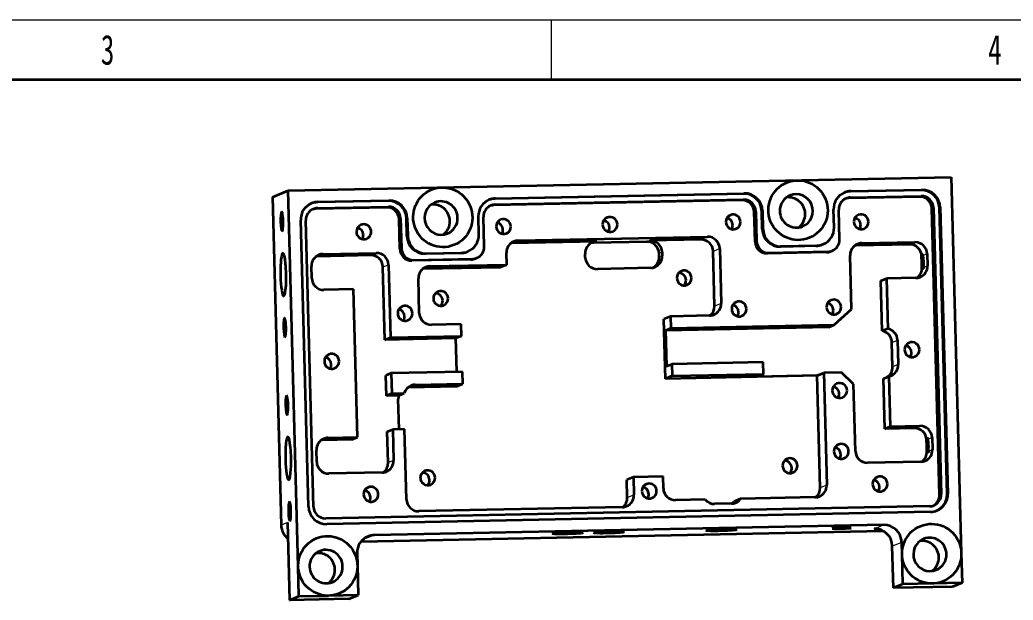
# Model space of a CAD drawing. Header units: millimetres. Extents: x -149 to 251, y -105 to 142.
# Drawn here: x 29.8 to 112.9, y 56.4 to 105 of the extents above; entities that cross this region are included whole.
import ezdxf
from ezdxf.enums import TextEntityAlignment as Align

# ---------------------------------------------------------------- set-up
doc = ezdxf.new("R2010")
doc.units = ezdxf.units.MM
doc.layers.get('0').update_dxf_attribs({"color": 255, "lineweight": 35})
for name, color, linetype, lineweight in [('尺寸线层', 3, 'Continuous', 18), ('粗实线层', 255, 'Continuous', 35), ('细实线层', 3, 'Continuous', 18)]:
    doc.layers.add(name, color=color, linetype=linetype, lineweight=lineweight)
doc.styles.add('标准', font='', dxfattribs={"width": 0.667})
doc.styles.get('标准').set_extended_font_data('宋体')

# ---------------------------------------------------------------- blocks, each defined once
blk = doc.blocks.new('*X3')
at = {"layer": '粗实线层'}
blk.add_line((-123.5, 100), (143.5, 100), dxfattribs=at)
at = {"layer": '细实线层'}
for p, q in [((-148.5, 105), (148.5, 105)), ((74.25, 105), (74.25, 100))]:
    blk.add_line(p, q, dxfattribs=at)
at = {"layer": '尺寸线层', "style": '标准'}
for tag, height, width, p in [('T1', 2.5, 0.667, (-111.375, 102.5)), ('T2', 2.5, 0.667, (-37.125, 102.5)), ('T3', 2.5, 0.667, (37.125, 102.5)), ('T4', 2.5, 0.667, (111.375, 102.5)), ('SQE', 3.5, 0.667, (-126.684, 87.714)), ('试制车间', 3.5, 0.28375, (-126.684, 82.308)), ('R1', 2.5, 0.667, (146, 78.75)), ('涂装车间（装配）', 3.5, 0.147264, (-126.684, 76.796)), ('涂装车间（涂装）', 3.5, 0.147264, (-126.684, 71.39)), ('国际内装车间', 3.5, 0.189302, (-126.684, 65.985)), ('地铁复合车间', 3.5, 0.186278, (-126.684, 60.43)), ('屏蔽门车间', 3.5, 0.225254, (-126.684, 55.146)), ('电器车间', 3.5, 0.292284, (-126.684, 49.568)), ('玻璃钢车间', 3.5, 0.225603, (-126.684, 44.06)), ('城轨内装车间', 3.5, 0.186278, (-126.684, 38.619)), ('不锈钢箱体车间', 3.5, 0.15932, (-126.684, 33.178)), ('门系统总装车间', 3.5, 0.161527, (-126.684, 27.595)), ('R2', 2.5, 0.667, (146, 26.25)), ('座椅厨房车间', 3.5, 0.186516, (-126.684, 22.224)), ('碳钢车间', 3.5, 0.28375, (-126.684, 16.712)), ('铝不锈钢车间', 3.5, 0.186397, (-126.684, 10.775)), ('风挡车间', 3.5, 0.284026, (-126.684, 5.334)), ('风道车间', 3.5, 0.284026, (-126.684, 0.105)), ('动车内装车间', 3.5, 0.186397, (-126.684, -5.407)), ('采购部', 3.5, 0.378308, (-126.684, -10.848)), ('检修服务部', 3.5, 0.223014, (-126.684, -16.006)), ('品管部', 3.5, 0.389426, (-126.684, -21.872)), ('生产保障部', 3.5, 0.223356, (-126.684, -27.455)), ('R3', 2.5, 0.667, (146, -26.25)), ('工业化部', 3.5, 0.281557, (-126.684, -32.896)), ('研发部', 3.5, 0.3788, (-126.684, -38.206)), ('旧底图总号', 3, 0.667, (-136, -57)), ('底图总号', 3, 0.667, (-136, -70)), ('R4', 2.5, 0.667, (146, -78.75)), ('签字', 3, 0.667, (-136, -83)), ('日期', 3, 0.667, (-136, -96)), ('B1', 2.5, 0.667, (-111.375, -102.5)), ('B2', 2.5, 0.667, (-37.125, -102.5)), ('B3', 2.5, 0.667, (37.125, -102.5)), ('B4', 2.5, 0.667, (111.375, -102.5))]:
    blk.add_attdef(tag, text='', height=height, dxfattribs=dict(at, width=width)).set_placement(p, align=Align.MIDDLE_CENTER)
at = {"layer": '尺寸线层', "style": '标准', "width": 0.667}
blk.add_attdef('图号', text='', height=5.046, rotation=180, dxfattribs=at).set_placement((-98.5, 95), align=Align.MIDDLE_CENTER)

msp = doc.modelspace()

# ---------------------------------------------------------------- linework, layer by layer
at = {"color": 7, "lineweight": 35}
for p, q in [((52.227, 90.714), (107.719, 91.831)), ((107.719, 91.831), (108.565, 60.383)), ((53.073, 59.266), (52.227, 90.714)), ((50.91, 90.177), (51.649, 62.723)), ((90.22, 89.904), (69.411, 89.485)), ((90.339, 90.457), (69.529, 90.038)), ((69.543, 89.539), (90.352, 89.958)), ((69.595, 90.065), (90.404, 90.484)), ((106.747, 65.264), (106.102, 89.225)), ((106.234, 89.278), (106.879, 65.318)), ((107.374, 65.328), (106.729, 89.288)), ((106.795, 89.315), (107.44, 65.355)), ((53.93, 64.278), (53.285, 88.238)), ((54.36, 64.261), (53.715, 88.222)), ((105.915, 64.299), (55.377, 63.283)), ((105.994, 63.827), (55.457, 62.81)), ((102.057, 62.749), (59.447, 61.892)), ((58.343, 61.359), (102.021, 62.238))]:
    msp.add_line(p, q, dxfattribs=at)
at = {"color": 7, "lineweight": 35, "ltscale": 0.035554}
msp.add_line((50.91, 90.177), (52.227, 90.714), dxfattribs=at)
at = {"color": 7, "lineweight": 35, "ltscale": 0.148669}
for p, q in [((105.202, 90.756), (99.257, 90.636)), ((99.323, 90.663), (105.268, 90.783)), ((60.611, 89.859), (54.665, 89.739)), ((54.731, 89.766), (60.677, 89.885)), ((105.084, 90.203), (99.139, 90.083)), ((99.27, 90.137), (105.216, 90.257)), ((60.492, 89.306), (54.547, 89.186)), ((54.679, 89.24), (60.624, 89.359)), ((66.27, 78.355), (60.324, 78.236)), ((60.785, 78.424), (66.731, 78.543)), ((66.812, 75.548), (60.866, 75.429))]:
    msp.add_line(p, q, dxfattribs=at)
at = {"color": 7, "lineweight": 13, "ltscale": 0.001777}
for p, q in [((99.257, 90.636), (99.323, 90.663)), ((105.202, 90.756), (105.268, 90.783)), ((69.529, 90.038), (69.595, 90.065)), ((54.665, 89.739), (54.731, 89.766)), ((91.865, 88.989), (91.931, 89.016)), ((106.729, 89.288), (106.795, 89.315)), ((91.971, 87.519), (91.906, 87.492)), ((62.244, 86.92), (62.178, 86.893)), ((96.471, 86.111), (96.405, 86.084)), ((107.374, 65.328), (107.44, 65.355))]:
    msp.add_line(p, q, dxfattribs=at)
at = {"color": 7, "lineweight": 13, "ltscale": 0.001776}
for p, q in [((60.611, 89.859), (60.677, 89.885)), ((90.339, 90.457), (90.404, 90.484)), ((93.432, 86.024), (93.498, 86.051))]:
    msp.add_line(p, q, dxfattribs=at)
at = {"color": 7, "lineweight": 13, "ltscale": 0.003556}
for p, q in [((90.22, 89.904), (90.352, 89.958)), ((99.139, 90.083), (99.27, 90.137)), ((105.084, 90.203), (105.216, 90.257)), ((54.547, 89.186), (54.679, 89.24)), ((60.492, 89.306), (60.624, 89.359)), ((69.411, 89.485), (69.543, 89.539)), ((91.238, 88.926), (91.37, 88.979)), ((106.102, 89.225), (106.234, 89.278)), ((91.437, 86.483), (91.305, 86.43)), ((61.709, 85.885), (61.577, 85.831)), ((62.595, 84.853), (62.727, 84.907)), ((67.682, 85.006), (67.55, 84.953)), ((92.323, 85.451), (92.455, 85.505))]:
    msp.add_line(p, q, dxfattribs=at)
at = {"color": 7, "lineweight": 35, "ltscale": 0.06242}
for p, q in [((91.37, 88.979), (91.437, 86.483)), ((98.373, 86.623), (98.306, 89.119)), ((61.577, 85.831), (61.51, 88.327)), ((61.642, 88.381), (61.709, 85.885)), ((68.646, 86.025), (68.578, 88.521)), ((91.305, 86.43), (91.238, 88.926)), ((103.678, 57.787), (103.611, 60.283)), ((108.565, 60.383), (108.632, 57.887)), ((53.14, 56.77), (53.073, 59.266)), ((58.028, 59.366), (58.095, 56.87))]:
    msp.add_line(p, q, dxfattribs=at)
at = {"color": 7, "lineweight": 35, "ltscale": 0.037452}
for p, q in [((91.906, 87.492), (91.865, 88.989)), ((91.931, 89.016), (91.971, 87.519)), ((97.917, 87.638), (97.877, 89.136)), ((62.178, 86.893), (62.137, 88.391)), ((62.203, 88.418), (62.244, 86.92)), ((68.189, 87.04), (68.149, 88.537)), ((80.615, 65.023), (80.574, 66.521)), ((81.127, 66.746), (81.168, 65.249))]:
    msp.add_line(p, q, dxfattribs=at)
at = {"color": 7, "lineweight": 13, "ltscale": 0.003553}
for p, q in [((61.51, 88.327), (61.642, 88.381)), ((97.409, 85.605), (97.278, 85.551)), ((106.747, 65.264), (106.879, 65.318))]:
    msp.add_line(p, q, dxfattribs=at)
at = {"color": 7, "lineweight": 13, "ltscale": 0.001779}
for p, q in [((62.137, 88.391), (62.203, 88.418)), ((63.704, 85.426), (63.77, 85.453)), ((66.743, 85.513), (66.677, 85.486))]:
    msp.add_line(p, q, dxfattribs=at)
at = {"color": 7, "lineweight": 13, "ltscale": 0.014933}
for p, q in [((70.92, 86.305), (71.473, 86.53)), ((87.328, 86.849), (86.775, 86.624)), ((87.793, 85.645), (88.346, 85.871)), ((88.47, 81.278), (87.916, 81.053)), ((62.322, 74.245), (62.875, 74.47)), ((97.306, 66.073), (96.753, 65.847))]:
    msp.add_line(p, q, dxfattribs=at)
at = {"color": 7, "lineweight": 35, "ltscale": 0.178402}
msp.add_line((78.055, 86.448), (70.92, 86.305), dxfattribs=at)
at = {"color": 7, "lineweight": 35, "ltscale": 0.396452}
msp.add_line((71.473, 86.53), (87.328, 86.849), dxfattribs=at)
at = {"color": 7, "lineweight": 13, "ltscale": 0.007109}
msp.add_line((77.792, 86.341), (78.055, 86.448), dxfattribs=at)
at = {"color": 7, "lineweight": 13, "ltscale": 0.007112}
for p, q in [((82.514, 86.538), (82.251, 86.43)), ((83.532, 85.559), (83.268, 85.452)), ((83.54, 85.26), (83.277, 85.153))]:
    msp.add_line(p, q, dxfattribs=at)
at = {"color": 7, "lineweight": 35, "ltscale": 0.106546}
msp.add_line((86.775, 86.624), (82.514, 86.538), dxfattribs=at)
at = {"color": 7, "lineweight": 35, "ltscale": 0.001779}
msp.add_line((67.203, 85.594), (67.269, 85.621), dxfattribs=at)
at = {"color": 7, "lineweight": 35, "ltscale": 0.1115}
for p, q in [((82.251, 86.43), (77.792, 86.341)), ((104.23, 86.211), (99.771, 86.122)), ((59.143, 85.304), (54.684, 85.214)), ((82.576, 84.242), (78.117, 84.152)), ((60.098, 67.122), (55.639, 67.033))]:
    msp.add_line(p, q, dxfattribs=at)
at = {"color": 7, "lineweight": 35, "ltscale": 0.114852}
msp.add_line((87.916, 81.053), (87.793, 85.645), dxfattribs=at)
at = {"color": 7, "lineweight": 35, "ltscale": 0.114853}
msp.add_line((88.346, 85.871), (88.47, 81.278), dxfattribs=at)
at = {"color": 7, "lineweight": 35, "ltscale": 0.074335}
for p, q in [((96.405, 86.084), (93.432, 86.024)), ((93.498, 86.051), (96.471, 86.111)), ((66.677, 85.486), (63.704, 85.426)), ((63.77, 85.453), (66.743, 85.513))]:
    msp.add_line(p, q, dxfattribs=at)
at = {"color": 7, "lineweight": 35, "ltscale": 0.001777}
msp.add_line((96.931, 86.192), (96.997, 86.219), dxfattribs=at)
at = {"color": 7, "lineweight": 35, "ltscale": 0.003556}
for p, q in [((97.628, 85.623), (97.76, 85.677)), ((67.901, 85.025), (68.032, 85.079))]:
    msp.add_line(p, q, dxfattribs=at)
at = {"color": 7, "lineweight": 13, "ltscale": 0.012442}
for p, q in [((99.771, 86.122), (100.232, 86.31)), ((54.684, 85.214), (55.144, 85.402)), ((105.105, 71.025), (104.644, 70.837)), ((55.097, 69.84), (55.558, 70.028))]:
    msp.add_line(p, q, dxfattribs=at)
at = {"color": 7, "lineweight": 35, "ltscale": 0.111503}
for p, q in [((100.232, 86.31), (104.691, 86.399)), ((55.144, 85.402), (59.604, 85.492)), ((105.185, 68.03), (100.726, 67.94))]:
    msp.add_line(p, q, dxfattribs=at)
at = {"color": 7, "lineweight": 13, "ltscale": 0.012444}
for p, q in [((104.691, 86.399), (104.23, 86.211)), ((59.604, 85.492), (59.143, 85.304)), ((60.161, 84.326), (60.621, 84.514)), ((102.765, 78.011), (103.226, 78.199)), ((103.281, 76.162), (102.82, 75.974)), ((61.062, 68.141), (60.601, 67.953))]:
    msp.add_line(p, q, dxfattribs=at)
at = {"color": 7, "lineweight": 35, "ltscale": 0.12389}
for p, q in [((67.55, 84.953), (62.595, 84.853)), ((62.727, 84.907), (67.682, 85.006)), ((92.455, 85.505), (97.409, 85.605)), ((57.305, 56.548), (52.35, 56.448))]:
    msp.add_line(p, q, dxfattribs=at)
at = {"color": 7, "lineweight": 35, "ltscale": 0.024968}
for p, q in [((70.536, 84.513), (70.509, 85.512)), ((105.709, 85.421), (105.736, 84.423)), ((54.207, 83.386), (54.18, 84.384)), ((84.235, 80.194), (84.262, 79.196)), ((66.731, 78.543), (66.704, 79.542)), ((106.122, 70.046), (106.149, 69.048)), ((103.611, 60.283), (103.584, 61.281)), ((58.001, 60.364), (58.028, 59.366))]:
    msp.add_line(p, q, dxfattribs=at)
at = {"color": 7, "lineweight": 35, "ltscale": 0.00749}
for p, q in [((77.099, 85.13), (77.091, 85.43)), ((83.277, 85.153), (83.268, 85.452)), ((83.532, 85.559), (83.54, 85.26))]:
    msp.add_line(p, q, dxfattribs=at)
at = {"color": 7, "lineweight": 35, "ltscale": 0.123893}
for p, q in [((97.278, 85.551), (92.323, 85.451)), ((107.842, 57.565), (102.888, 57.465))]:
    msp.add_line(p, q, dxfattribs=at)
at = {"color": 7, "lineweight": 35, "ltscale": 0.112356}
msp.add_line((99.389, 80.799), (99.268, 85.291), dxfattribs=at)
at = {"color": 7, "lineweight": 13, "ltscale": 0.000955468}
for p, q in [((105.248, 85.233), (105.283, 85.247)), ((105.275, 84.235), (105.31, 84.249)), ((105.662, 69.858), (105.697, 69.873))]:
    msp.add_line(p, q, dxfattribs=at)
at = {"color": 7, "lineweight": 35, "ltscale": 0.012485}
for p, q in [((105.261, 84.734), (105.248, 85.233)), ((105.675, 69.359), (105.662, 69.858))]:
    msp.add_line(p, q, dxfattribs=at)
at = {"color": 7, "lineweight": 13, "ltscale": 0.009132}
for p, q in [((105.709, 85.421), (105.37, 85.283)), ((105.397, 84.285), (105.736, 84.423)), ((106.122, 70.046), (105.784, 69.908))]:
    msp.add_line(p, q, dxfattribs=at)
at = {"color": 7, "lineweight": 35, "ltscale": 0.152304}
for p, q in [((60.324, 78.236), (60.161, 84.326)), ((60.621, 84.514), (60.785, 78.424))]:
    msp.add_line(p, q, dxfattribs=at)
at = {"color": 7, "lineweight": 13, "ltscale": 0.01493}
for p, q in [((63.542, 84.158), (64.095, 84.384)), ((80.615, 65.023), (81.168, 65.249))]:
    msp.add_line(p, q, dxfattribs=at)
at = {"color": 7, "lineweight": 35, "ltscale": 0.161059}
for p, q in [((69.983, 84.288), (63.542, 84.158)), ((64.095, 84.384), (70.536, 84.513))]:
    msp.add_line(p, q, dxfattribs=at)
at = {"color": 7, "lineweight": 35, "ltscale": 0.01493}
msp.add_line((70.536, 84.513), (69.983, 84.288), dxfattribs=at)
at = {"color": 7, "lineweight": 35, "ltscale": 0.012484}
for p, q in [((105.275, 84.235), (105.261, 84.734)), ((105.689, 68.86), (105.675, 69.359))]:
    msp.add_line(p, q, dxfattribs=at)
at = {"color": 7, "lineweight": 35, "ltscale": 0.072406}
msp.add_line((63.209, 80.47), (63.131, 83.365), dxfattribs=at)
at = {"color": 7, "lineweight": 35, "ltscale": 0.012442}
for p, q in [((101.833, 83.166), (102.294, 83.354)), ((83.801, 79.008), (84.262, 79.196)), ((97.476, 79.283), (97.937, 79.471)), ((60.324, 78.236), (60.785, 78.424)), ((60.531, 70.548), (60.992, 70.736))]:
    msp.add_line(p, q, dxfattribs=at)
at = {"color": 7, "lineweight": 35, "ltscale": 0.104866}
for p, q in [((101.946, 78.973), (101.833, 83.166)), ((102.294, 83.354), (102.407, 79.161)), ((102.166, 70.787), (102.054, 74.98))]:
    msp.add_line(p, q, dxfattribs=at)
at = {"color": 7, "lineweight": 35, "ltscale": 0.061945}
for p, q in [((104.771, 83.404), (102.294, 83.354)), ((57.702, 82.457), (55.225, 82.407)), ((66.704, 79.542), (64.227, 79.492)), ((102.627, 70.975), (105.105, 71.025)), ((57.575, 69.89), (55.097, 69.84)), ((83.605, 66.796), (81.127, 66.746)), ((106.155, 57.837), (103.678, 57.787)), ((108.632, 57.887), (106.155, 57.837)), ((58.095, 56.87), (55.618, 56.82))]:
    msp.add_line(p, q, dxfattribs=at)
at = {"color": 7, "lineweight": 35, "ltscale": 0.309604}
msp.add_line((58.036, 70.077), (57.702, 82.457), dxfattribs=at)
at = {"color": 7, "lineweight": 35, "ltscale": 0.049181}
msp.add_line((97.937, 79.471), (99.389, 80.799), dxfattribs=at)
at = {"color": 7, "lineweight": 35, "ltscale": 0.014933}
for p, q in [((84.235, 80.194), (83.682, 79.969)), ((84.37, 75.202), (83.817, 74.977)), ((66.285, 74.324), (66.838, 74.55)), ((81.127, 66.746), (80.574, 66.521)), ((90.099, 64.929), (89.546, 64.704))]:
    msp.add_line(p, q, dxfattribs=at)
at = {"color": 7, "lineweight": 35, "ltscale": 0.12484}
msp.add_line((83.817, 74.977), (83.682, 79.969), dxfattribs=at)
at = {"color": 7, "lineweight": 35, "ltscale": 0.08177}
msp.add_line((87.506, 80.26), (84.235, 80.194), dxfattribs=at)
at = {"color": 7, "lineweight": 35, "ltscale": 0.341939}
for p, q in [((97.476, 79.283), (83.801, 79.008)), ((84.262, 79.196), (97.937, 79.471))]:
    msp.add_line(p, q, dxfattribs=at)
at = {"color": 7, "lineweight": 35, "ltscale": 0.074904}
msp.add_line((83.801, 79.008), (83.882, 76.013), dxfattribs=at)
at = {"color": 7, "lineweight": 35, "ltscale": 0.012444}
for p, q in [((102.407, 79.161), (101.946, 78.973)), ((83.882, 76.013), (84.343, 76.201)), ((60.866, 75.429), (60.405, 75.241)), ((92, 75.356), (91.539, 75.168)), ((96.593, 75.27), (97.054, 75.458)), ((60.912, 73.731), (60.451, 73.543)), ((61.487, 73.564), (61.948, 73.752)), ((102.166, 70.787), (102.627, 70.975)), ((57.575, 69.89), (58.036, 70.077))]:
    msp.add_line(p, q, dxfattribs=at)
at = {"color": 7, "lineweight": 35, "ltscale": 0.012441}
for p, q in [((66.731, 78.543), (66.27, 78.355)), ((102.054, 74.98), (102.514, 75.168))]:
    msp.add_line(p, q, dxfattribs=at)
at = {"color": 7, "lineweight": 35, "ltscale": 0.070439}
msp.add_line((66.346, 75.539), (66.27, 78.355), dxfattribs=at)
at = {"color": 7, "lineweight": 35, "ltscale": 0.050945}
for p, q in [((103.226, 78.199), (103.281, 76.162)), ((102.82, 75.974), (102.765, 78.011))]:
    msp.add_line(p, q, dxfattribs=at)
at = {"color": 7, "lineweight": 35, "ltscale": 0.190792}
for p, q in [((91.973, 76.354), (84.343, 76.201)), ((84.37, 75.202), (92, 75.356))]:
    msp.add_line(p, q, dxfattribs=at)
at = {"color": 7, "lineweight": 35, "ltscale": 0.024969}
for p, q in [((84.343, 76.201), (84.37, 75.202)), ((92, 75.356), (91.973, 76.354)), ((66.838, 74.55), (66.812, 75.548)), ((83.632, 65.798), (83.605, 66.796))]:
    msp.add_line(p, q, dxfattribs=at)
at = {"color": 7, "lineweight": 35, "ltscale": 0.042446}
for p, q in [((60.451, 73.543), (60.405, 75.241)), ((60.866, 75.429), (60.912, 73.731))]:
    msp.add_line(p, q, dxfattribs=at)
at = {"color": 7, "lineweight": 35, "ltscale": 0.31716}
msp.add_line((96.501, 75.232), (83.817, 74.977), dxfattribs=at)
at = {"color": 7, "lineweight": 35, "ltscale": 0.126368}
msp.add_line((91.539, 75.168), (96.593, 75.27), dxfattribs=at)
at = {"color": 7, "lineweight": 35, "ltscale": 0.002488}
msp.add_line((96.593, 75.27), (96.501, 75.232), dxfattribs=at)
at = {"color": 7, "lineweight": 35, "ltscale": 0.2347}
for p, q in [((96.753, 65.847), (96.501, 75.232)), ((97.054, 75.458), (97.306, 66.073))]:
    msp.add_line(p, q, dxfattribs=at)
at = {"color": 7, "lineweight": 35, "ltscale": 0.037169}
msp.add_line((98.54, 75.487), (97.054, 75.458), dxfattribs=at)
at = {"color": 7, "lineweight": 35, "ltscale": 0.035296}
msp.add_line((99.558, 74.509), (98.54, 75.487), dxfattribs=at)
at = {"color": 7, "lineweight": 35, "ltscale": 0.104865}
msp.add_line((102.514, 75.168), (102.627, 70.975), dxfattribs=at)
at = {"color": 7, "lineweight": 35, "ltscale": 0.099114}
for p, q in [((66.285, 74.324), (62.322, 74.245)), ((62.875, 74.47), (66.838, 74.55))]:
    msp.add_line(p, q, dxfattribs=at)
at = {"color": 7, "lineweight": 35, "ltscale": 0.139821}
msp.add_line((99.708, 68.918), (99.558, 74.509), dxfattribs=at)
at = {"color": 7, "lineweight": 35, "ltscale": 0.025921}
for p, q in [((61.487, 73.564), (60.451, 73.543)), ((60.912, 73.731), (61.948, 73.752))]:
    msp.add_line(p, q, dxfattribs=at)
at = {"color": 7, "lineweight": 35, "ltscale": 0.062949}
msp.add_line((61.517, 70.747), (61.45, 73.264), dxfattribs=at)
at = {"color": 7, "lineweight": 35, "ltscale": 0.024779}
msp.add_line((61.983, 70.756), (60.992, 70.736), dxfattribs=at)
at = {"color": 7, "lineweight": 35, "ltscale": 0.064916}
for p, q in [((60.992, 70.736), (61.062, 68.141)), ((60.601, 67.953), (60.531, 70.548))]:
    msp.add_line(p, q, dxfattribs=at)
at = {"color": 7, "lineweight": 35, "ltscale": 0.147311}
msp.add_line((62.142, 64.866), (61.983, 70.756), dxfattribs=at)
at = {"color": 7, "lineweight": 35, "ltscale": 0.061948}
for p, q in [((104.644, 70.837), (102.166, 70.787)), ((55.558, 70.028), (58.036, 70.077)), ((87.127, 64.869), (84.649, 64.819)), ((53.14, 56.77), (55.618, 56.82))]:
    msp.add_line(p, q, dxfattribs=at)
at = {"color": 7, "lineweight": 35, "ltscale": 0.024967}
msp.add_line((54.621, 68.011), (54.594, 69.009), dxfattribs=at)
at = {"color": 7, "lineweight": 13, "ltscale": 0.009129}
msp.add_line((105.811, 68.91), (106.149, 69.048), dxfattribs=at)
at = {"color": 7, "lineweight": 13, "ltscale": 0.000952642}
msp.add_line((105.689, 68.86), (105.724, 68.874), dxfattribs=at)
at = {"color": 7, "lineweight": 35, "ltscale": 0.156102}
msp.add_line((96.342, 65.055), (90.099, 64.929), dxfattribs=at)
at = {"color": 7, "lineweight": 35, "ltscale": 0.426185}
msp.add_line((80.204, 64.23), (63.16, 63.888), dxfattribs=at)
at = {"color": 7, "lineweight": 35, "ltscale": 0.035066}
msp.add_line((89.325, 64.524), (87.922, 64.496), dxfattribs=at)
at = {"color": 7, "lineweight": 13, "ltscale": 0.014221}
msp.add_line((52.176, 62.937), (51.649, 62.723), dxfattribs=at)
at = {"color": 7, "lineweight": 35, "ltscale": 0.162292}
msp.add_line((52.176, 62.937), (52.35, 56.448), dxfattribs=at)
at = {"color": 7, "lineweight": 13, "ltscale": 0.021333}
for p, q in [((101.267, 62.427), (102.057, 62.749)), ((59.447, 61.892), (58.657, 61.569))]:
    msp.add_line(p, q, dxfattribs=at)
at = {"color": 7, "lineweight": 13, "ltscale": 0.02133}
msp.add_line((103.584, 61.281), (102.794, 60.959), dxfattribs=at)
at = {"color": 7, "lineweight": 35, "ltscale": 0.087388}
msp.add_line((102.888, 57.465), (102.794, 60.959), dxfattribs=at)
at = {"color": 7, "lineweight": 35, "ltscale": 0.021333}
for p, q in [((103.678, 57.787), (102.888, 57.465)), ((57.305, 56.548), (58.095, 56.87))]:
    msp.add_line(p, q, dxfattribs=at)
at = {"color": 7, "lineweight": 35, "ltscale": 0.02133}
for p, q in [((108.632, 57.887), (107.842, 57.565)), ((52.35, 56.448), (53.14, 56.77))]:
    msp.add_line(p, q, dxfattribs=at)
at = {"color": 7, "lineweight": 35}
for points in [[(105.323, 85.366), (105.32, 85.365), (105.314, 85.362), (105.31, 85.356), (105.302, 85.338), (105.283, 85.247)], [(105.37, 85.283), (105.351, 85.337), (105.34, 85.356), (105.328, 85.365), (105.323, 85.366)], [(105.347, 84.166), (105.341, 84.168), (105.336, 84.173), (105.329, 84.186), (105.31, 84.249)], [(105.397, 84.285), (105.369, 84.187), (105.357, 84.171), (105.352, 84.167), (105.347, 84.166)], [(105.737, 69.991), (105.734, 69.99), (105.728, 69.987), (105.724, 69.981), (105.716, 69.963), (105.697, 69.873)], [(105.784, 69.908), (105.765, 69.963), (105.754, 69.981), (105.742, 69.99), (105.737, 69.991)], [(105.761, 68.791), (105.755, 68.794), (105.75, 68.799), (105.743, 68.811), (105.724, 68.874)], [(105.811, 68.91), (105.783, 68.812), (105.771, 68.796), (105.766, 68.792), (105.761, 68.791)]]:
    msp.add_lwpolyline(points, dxfattribs=at)
for centre, radius, start, end in [((60.638, 88.357), 1.003, 1.37954, 90.81348), ((100.184, 88.1), 0.619, 292.36841, 1.76925), ((70.258, 87.705), 0.624, 181.20408, 291.67967), ((70.252, 87.697), 0.619, 292.36841, 1.76925), ((79.176, 87.884), 0.624, 181.20408, 291.67967), ((79.171, 87.877), 0.619, 292.36841, 1.76925), ((89.482, 88.092), 0.624, 181.20408, 291.67967), ((89.476, 88.084), 0.619, 292.36841, 1.76925), ((100.189, 88.107), 0.624, 181.20408, 291.67967), ((82.55, 85.229), 0.99, 292.36653, 1.76944), ((82.556, 85.222), 0.981, 271.14335, 292.17629), ((104.746, 84.392), 0.99, 292.36653, 1.76944), ((85.38, 83.4), 0.624, 181.20408, 291.67967), ((85.375, 83.392), 0.619, 292.36841, 1.76925), ((104.752, 84.385), 0.981, 271.14335, 292.17629), ((65.012, 81.691), 0.624, 181.20408, 291.67967), ((65.007, 81.684), 0.619, 292.36841, 1.76925), ((87.48, 81.248), 0.99, 292.36653, 1.76944), ((89.975, 80.81), 0.624, 181.20408, 291.67967), ((89.97, 80.802), 0.619, 292.36841, 1.76925), ((97.902, 80.969), 0.624, 181.20408, 291.67967), ((97.897, 80.962), 0.619, 292.36841, 1.76925), ((62.025, 80.447), 0.624, 181.20408, 291.67967), ((62.02, 80.44), 0.619, 292.36841, 1.76925), ((87.486, 81.241), 0.981, 271.14335, 292.17629), ((104.443, 77.405), 0.624, 181.20408, 291.67967), ((104.438, 77.397), 0.619, 292.36841, 1.76925), ((55.887, 76.428), 0.624, 181.20408, 291.67967), ((55.882, 76.42), 0.619, 292.36841, 1.76925), ((98.383, 73.979), 0.619, 292.36841, 1.76925), ((98.388, 73.987), 0.624, 181.20408, 291.67967), ((105.119, 70.022), 1.003, 1.37954, 90.81348), ((105.159, 69.017), 0.99, 292.36653, 1.76944), ((102.678, 69.291), 3.157, 353.07429, 2.41286), ((60.072, 68.11), 0.99, 292.36653, 1.76944), ((105.166, 69.01), 0.981, 271.14335, 292.17629), ((60.079, 68.103), 0.981, 271.14335, 292.17629), ((63.919, 66.686), 0.624, 181.20408, 291.67967), ((63.914, 66.678), 0.619, 292.36841, 1.76925), ((96.316, 66.042), 0.99, 292.36653, 1.76944), ((101.771, 66.163), 0.624, 181.20408, 291.67967), ((101.766, 66.156), 0.619, 292.36841, 1.76925), ((80.178, 65.218), 0.99, 292.36653, 1.76944), ((96.323, 66.035), 0.981, 271.14335, 292.17629), ((105.889, 65.287), 0.99, 292.36653, 1.76944), ((105.955, 65.309), 1.485, 292.3654, 1.76933), ((80.184, 65.211), 0.981, 271.14335, 292.17629), ((105.895, 65.28), 0.981, 271.14335, 292.17629), ((105.965, 65.298), 1.471, 271.14344, 292.1748)]:
    msp.add_arc(centre, radius, start, end, dxfattribs=at)
for centre in [(94.904, 89.076), (65.176, 88.478), (106.088, 60.333), (55.551, 59.316)]:
    msp.add_ellipse(centre, major_axis=(-0.944, 2.315), ratio=0.989836, dxfattribs=at)
for centre, major_axis, ratio, start_param, end_param in [((99.297, 89.139), (0.566, -1.389), 0.989836, 2.777971, 3.117654), ((99.363, 89.166), (-0.566, 1.389), 0.989836, 5.919564, 6.283174), ((105.243, 89.258), (0.566, -1.389), 0.989836, 1.207175, 2.777971), ((105.309, 89.285), (-0.566, 1.389), 0.989836, 4.348768, 5.919564), ((60.651, 88.361), (0.566, -1.389), 0.989836, 1.207175, 2.777971), ((60.717, 88.388), (0.566, -1.389), 0.989836, 1.207175, 2.777971), ((65.031, 88.419), (0.529, -1.296), 0.989836, 1.207175, 3.141632), ((69.635, 88.567), (-0.566, 1.389), 0.989836, 6.283174, 7.49036), ((69.569, 88.541), (0.566, -1.389), 0.989836, 2.777971, 3.117654), ((69.635, 88.567), (-0.566, 1.389), 0.989836, 5.919564, 6.283174), ((90.247, 88.906), (0.378, -0.926), 0.989836, 1.207175, 2.777971), ((90.379, 88.959), (0.566, -1.389), 0.989836, 1.207175, 2.777971), ((90.379, 88.959), (-0.378, 0.926), 0.989836, 4.348768, 5.919564), ((90.445, 88.986), (-0.566, 1.389), 0.989836, 4.348768, 5.919564), ((94.759, 89.017), (-0.529, 1.296), 0.989836, 0.000039, 1.207175), ((94.114, 88.754), (0.529, -1.296), 0.989836, 1.207175, 2.887464), ((94.759, 89.017), (-0.529, 1.296), 0.989836, 3.141632, 6.283224), ((99.363, 89.166), (-0.566, 1.389), 0.989836, 6.283174, 7.49036), ((99.297, 89.139), (-0.378, 0.926), 0.989836, 6.283174, 7.49036), ((99.165, 89.085), (0.378, -0.926), 0.989836, 2.777971, 3.069701), ((99.297, 89.139), (-0.378, 0.926), 0.989836, 5.919564, 6.283174), ((105.111, 89.205), (0.378, -0.926), 0.989836, 1.207175, 2.777971), ((105.243, 89.258), (-0.378, 0.926), 0.989836, 4.348768, 5.919564), ((54.771, 88.268), (-0.566, 1.389), 0.989836, 6.283174, 7.49036), ((54.705, 88.241), (-0.378, 0.926), 0.989836, 6.283174, 7.49036), ((54.705, 88.241), (0.566, -1.389), 0.989836, 2.777971, 3.117654), ((54.771, 88.268), (-0.566, 1.389), 0.989836, 5.919564, 6.283174), ((54.574, 88.188), (0.378, -0.926), 0.989836, 2.777971, 3.069701), ((54.705, 88.241), (-0.378, 0.926), 0.989836, 5.919564, 6.283174), ((60.519, 88.307), (0.378, -0.926), 0.989836, 1.207175, 2.777971), ((65.031, 88.419), (0.529, -1.296), 0.989836, 3.141632, 6.283224), ((64.386, 88.156), (0.529, -1.296), 0.989836, 1.207175, 2.887464), ((69.569, 88.541), (-0.378, 0.926), 0.989836, 6.283174, 7.49036), ((69.438, 88.487), (0.378, -0.926), 0.989836, 2.777971, 3.069701), ((69.569, 88.541), (-0.378, 0.926), 0.989836, 5.919564, 6.283174), ((94.759, 89.017), (-0.529, 1.296), 0.989836, 1.207175, 3.141632), ((51.71, 88.132), (0.016, -0.8), 0.132913, 3.141628, 4.763443), ((51.71, 88.132), (0.016, -0.8), 0.132913, 0.000035, 3.141628), ((64.386, 88.156), (0.529, -1.296), 0.989836, 0.254143, 1.207175), ((65.031, 88.419), (0.529, -1.296), 0.989836, 0.000039, 1.207175), ((70.252, 87.704), (-0.236, 0.579), 0.989836, 0.000039, 1.207175), ((70.252, 87.704), (-0.236, 0.579), 0.989836, 4.348768, 6.283224), ((79.17, 87.884), (-0.236, 0.579), 0.989836, 0.000039, 1.207175), ((78.512, 87.615), (0.236, -0.579), 0.989836, 1.207175, 2.529408), ((79.17, 87.884), (-0.236, 0.579), 0.989836, 4.348768, 6.283224), ((89.476, 88.091), (-0.236, 0.579), 0.989836, 0.000039, 1.207175), ((88.817, 87.822), (0.236, -0.579), 0.989836, 1.207175, 2.529408), ((89.476, 88.091), (-0.236, 0.579), 0.989836, 4.348768, 6.283224), ((94.114, 88.754), (0.529, -1.296), 0.989836, 0.254143, 1.207175), ((100.183, 88.107), (-0.236, 0.579), 0.989836, 0.000039, 1.207175), ((99.525, 87.838), (0.236, -0.579), 0.989836, 1.207175, 2.529408), ((100.183, 88.107), (-0.236, 0.579), 0.989836, 4.348768, 6.283224), ((51.71, 88.132), (0.016, -0.8), 0.132913, 4.763443, 6.28322), ((58.564, 87.269), (-0.236, 0.579), 0.989836, 0.000039, 1.207175), ((57.906, 87.001), (0.236, -0.579), 0.989836, 1.207175, 2.529408), ((58.564, 87.269), (-0.236, 0.579), 0.989836, 3.141632, 6.283224), ((69.593, 87.436), (0.236, -0.579), 0.989836, 1.207175, 2.529408), ((69.593, 87.436), (0.236, -0.579), 0.989836, 0.612226, 1.207175), ((78.512, 87.615), (0.236, -0.579), 0.989836, 0.612226, 1.207175), ((88.817, 87.822), (0.236, -0.579), 0.989836, 0.612226, 1.207175), ((93.392, 87.522), (0.566, -1.389), 0.989836, 4.348768, 5.919564), ((93.458, 87.548), (0.566, -1.389), 0.989836, 4.348768, 5.919564), ((96.431, 87.608), (0.566, -1.389), 0.989836, 6.283174, 7.49036), ((99.525, 87.838), (0.236, -0.579), 0.989836, 0.612226, 1.207175), ((58.564, 87.269), (-0.236, 0.579), 0.989836, 1.207175, 3.141632), ((57.906, 87.001), (0.236, -0.579), 0.989836, 0.612226, 1.207175), ((63.664, 86.923), (0.566, -1.389), 0.989836, 4.348768, 5.919564), ((63.73, 86.95), (0.566, -1.389), 0.989836, 4.348768, 5.919564), ((66.703, 87.01), (0.566, -1.389), 0.989836, 6.283174, 7.49036), ((71.5, 85.532), (-0.378, 0.926), 0.989836, 6.283174, 7.49036), ((71.5, 85.532), (-0.378, 0.926), 0.989836, 5.919564, 6.283174), ((78.082, 85.45), (-0.378, 0.926), 0.989836, 5.919564, 6.283174), ((82.541, 85.539), (-0.378, 0.926), 0.989836, 4.348768, 5.919564), ((86.802, 85.625), (0.378, -0.926), 0.989836, 1.207175, 2.777971), ((87.355, 85.851), (-0.378, 0.926), 0.989836, 4.348768, 5.919564), ((92.428, 86.503), (0.378, -0.926), 0.989836, 4.348768, 5.919564), ((97.382, 86.603), (0.378, -0.926), 0.989836, 6.283174, 7.49036), ((62.568, 85.851), (0.378, -0.926), 0.989836, 4.348768, 5.919564), ((62.7, 85.905), (0.378, -0.926), 0.989836, 4.348768, 5.919564), ((66.703, 87.01), (0.566, -1.389), 0.989836, 5.919564, 6.283174), ((67.655, 86.005), (0.378, -0.926), 0.989836, 6.283174, 7.49036), ((70.947, 85.306), (0.378, -0.926), 0.989836, 2.777971, 2.835127), ((78.082, 85.45), (-0.378, 0.926), 0.989836, 6.283174, 7.49036), ((77.818, 85.342), (0.378, -0.926), 0.989836, 2.777971, 2.997428), ((82.278, 85.432), (0.378, -0.926), 0.989836, 1.207175, 2.777971), ((92.296, 86.45), (0.378, -0.926), 0.989836, 4.348768, 5.919564), ((96.365, 87.581), (0.566, -1.389), 0.989836, 5.919564, 6.283174), ((96.431, 87.608), (0.566, -1.389), 0.989836, 5.919564, 6.283174), ((97.251, 86.549), (-0.378, 0.926), 0.989836, 2.777971, 3.141581), ((97.382, 86.603), (0.378, -0.926), 0.989836, 5.919564, 6.283174), ((100.259, 85.311), (-0.378, 0.926), 0.989836, 6.283174, 7.49036), ((99.798, 85.123), (0.378, -0.926), 0.989836, 2.777971, 2.887464), ((100.259, 85.311), (-0.378, 0.926), 0.989836, 5.919564, 6.283174), ((104.257, 85.213), (0.378, -0.926), 0.989836, 1.207175, 2.777971), ((104.718, 85.401), (-0.378, 0.926), 0.989836, 4.348768, 5.919564), ((51.83, 83.689), (0.036, -1.8), 0.132913, 3.141628, 4.763443), ((51.83, 83.689), (0.036, -1.8), 0.132913, 0.000035, 3.141628), ((55.171, 84.404), (-0.378, 0.926), 0.989836, 6.283174, 7.490357), ((54.71, 84.216), (0.378, -0.926), 0.989836, 2.777971, 2.887464), ((55.171, 84.404), (-0.378, 0.926), 0.989836, 5.919564, 6.283174), ((59.17, 84.306), (0.378, -0.926), 0.989836, 1.207175, 2.777971), ((59.631, 84.494), (-0.378, 0.926), 0.989836, 4.348768, 5.919564), ((66.637, 86.983), (0.566, -1.389), 0.989836, 5.919564, 6.283174), ((67.523, 85.951), (0.378, -0.926), 0.989836, 5.919564, 6.283174), ((67.655, 86.005), (0.378, -0.926), 0.989836, 5.919564, 6.283174), ((78.09, 85.15), (-0.378, 0.926), 0.989836, 1.207175, 2.777971), ((82.286, 85.133), (0.378, -0.926), 0.989836, 0.144163, 1.207175), ((105.34, 84.766), (0.012, -0.6), 0.132913, 3.778327, 5.748554), ((105.34, 84.766), (-0.012, 0.6), 0.132913, 3.778332, 5.748559), ((64.122, 83.385), (-0.378, 0.926), 0.989836, 6.283174, 7.49036), ((63.569, 83.16), (0.378, -0.926), 0.989836, 2.777971, 2.835127), ((64.122, 83.385), (-0.378, 0.926), 0.989836, 5.919564, 6.283174), ((85.375, 83.399), (-0.236, 0.579), 0.989836, 0.000039, 1.207175), ((85.375, 83.399), (-0.236, 0.579), 0.989836, 4.348768, 6.283224), ((104.284, 84.215), (0.378, -0.926), 0.989836, 0.254143, 1.207175), ((51.83, 83.689), (0.036, -1.8), 0.132913, 4.763443, 6.28322), ((55.198, 83.406), (-0.378, 0.926), 0.989836, 1.207175, 2.777971), ((84.914, 83.211), (0.236, -0.579), 0.989836, 1.207175, 2.727617), ((84.914, 83.211), (0.236, -0.579), 0.989836, 0.41401, 1.207175), ((65.006, 81.69), (-0.236, 0.579), 0.989836, 4.348768, 6.283224), ((65.006, 81.69), (-0.236, 0.579), 0.989836, 0.000039, 1.207175), ((64.545, 81.503), (0.236, -0.579), 0.989836, 1.207175, 2.727617), ((64.545, 81.503), (0.236, -0.579), 0.989836, 0.41401, 1.207175), ((89.969, 80.809), (-0.236, 0.579), 0.989836, 4.348768, 6.283224), ((97.897, 80.968), (-0.236, 0.579), 0.989836, 0.000039, 1.207175), ((97.897, 80.968), (-0.236, 0.579), 0.989836, 4.348768, 6.283224), ((62.02, 80.446), (-0.236, 0.579), 0.989836, 0.000039, 1.207175), ((61.361, 80.178), (0.236, -0.579), 0.989836, 1.207175, 2.529408), ((62.02, 80.446), (-0.236, 0.579), 0.989836, 4.348768, 6.283224), ((86.926, 81.033), (0.378, -0.926), 0.989836, 0.306461, 1.207175), ((89.969, 80.809), (-0.236, 0.579), 0.989836, 0.000039, 1.207175), ((89.311, 80.54), (0.236, -0.579), 0.989836, 1.207175, 2.529408), ((97.238, 80.7), (0.236, -0.579), 0.989836, 1.207175, 2.529408), ((97.238, 80.7), (0.236, -0.579), 0.989836, 0.612226, 1.207175), ((51.95, 79.247), (0.016, -0.8), 0.132913, 3.141628, 4.763443), ((51.95, 79.247), (0.016, -0.8), 0.132913, 0.000035, 3.141628), ((61.361, 80.178), (0.236, -0.579), 0.989836, 0.612226, 1.207175), ((64.2, 80.49), (-0.378, 0.926), 0.989836, 1.207175, 2.777971), ((89.311, 80.54), (0.236, -0.579), 0.989836, 0.612226, 1.207175), ((51.95, 79.247), (0.016, -0.8), 0.132913, 4.763443, 6.28322), ((101.774, 77.991), (0.378, -0.926), 0.989836, 1.207175, 2.576614), ((102.235, 78.179), (-0.378, 0.926), 0.989836, 4.348768, 5.718206), ((104.437, 77.404), (-0.236, 0.579), 0.989836, 0.000039, 1.207175), ((103.779, 77.136), (0.236, -0.579), 0.989836, 1.207175, 2.529408), ((104.437, 77.404), (-0.236, 0.579), 0.989836, 4.348768, 6.283224), ((55.882, 76.427), (-0.236, 0.579), 0.989836, 0.000039, 1.207175), ((55.223, 76.159), (0.236, -0.579), 0.989836, 1.207175, 2.529408), ((55.882, 76.427), (-0.236, 0.579), 0.989836, 4.348768, 6.283224), ((103.779, 77.136), (0.236, -0.579), 0.989836, 0.612226, 1.207175), ((55.223, 76.159), (0.236, -0.579), 0.989836, 0.612226, 1.207175), ((101.829, 75.954), (0.378, -0.926), 0.989836, 0.162268, 1.207175), ((102.29, 76.142), (-0.378, 0.926), 0.989836, 3.141624, 4.348768), ((102.29, 76.142), (-0.378, 0.926), 0.989836, 2.979329, 3.141624), ((62.902, 73.472), (-0.378, 0.926), 0.989836, 6.283174, 7.18568), ((62.349, 73.246), (0.378, -0.926), 0.989836, 2.777971, 2.83512), ((62.902, 73.472), (-0.378, 0.926), 0.989836, 5.919564, 6.283174), ((98.382, 73.986), (-0.236, 0.579), 0.989836, 0.000039, 1.207175), ((97.724, 73.717), (0.236, -0.579), 0.989836, 1.207175, 2.529408), ((98.382, 73.986), (-0.236, 0.579), 0.989836, 4.348768, 6.283224), ((52.124, 72.757), (0.016, -0.8), 0.132913, 3.141628, 4.763443), ((52.124, 72.757), (0.016, -0.8), 0.132913, 0.000035, 3.141628), ((62.441, 73.284), (-0.378, 0.926), 0.989836, 0.902494, 1.207175), ((97.724, 73.717), (0.236, -0.579), 0.989836, 0.612226, 1.207175), ((52.124, 72.757), (0.016, -0.8), 0.132913, 4.763443, 6.28322), ((104.671, 69.838), (0.378, -0.926), 0.989836, 1.207175, 2.777971), ((52.244, 68.315), (0.036, -1.8), 0.132913, 3.141628, 4.763443), ((52.244, 68.315), (0.036, -1.8), 0.132913, 0.000035, 3.141628), ((55.585, 69.029), (-0.378, 0.926), 0.989836, 6.283174, 7.49036), ((55.124, 68.841), (0.378, -0.926), 0.989836, 2.777971, 2.887464), ((55.585, 69.029), (-0.378, 0.926), 0.989836, 5.919564, 6.283174), ((105.754, 69.391), (0.012, -0.6), 0.132913, 3.778327, 5.748554), ((105.754, 69.391), (-0.012, 0.6), 0.132913, 4.763443, 5.748559), ((98.519, 68.894), (-0.236, 0.579), 0.989836, 0.000039, 1.207175), ((97.861, 68.626), (0.236, -0.579), 0.989836, 1.207175, 2.529408), ((98.519, 68.894), (-0.236, 0.579), 0.989836, 3.141632, 6.283224), ((52.244, 68.315), (0.036, -1.8), 0.132913, 4.763443, 6.28322), ((94.225, 67.695), (-0.236, 0.579), 0.989836, 0.000039, 1.207175), ((94.225, 67.695), (-0.236, 0.579), 0.989836, 3.141632, 6.283224), ((98.519, 68.894), (-0.236, 0.579), 0.989836, 1.207175, 3.141632), ((97.861, 68.626), (0.236, -0.579), 0.989836, 0.612226, 1.207175), ((100.699, 68.938), (-0.378, 0.926), 0.989836, 1.207175, 2.777971), ((104.698, 68.84), (0.378, -0.926), 0.989836, 0.254143, 1.207175), ((55.612, 68.031), (-0.378, 0.926), 0.989836, 1.207175, 2.777971), ((59.61, 67.933), (0.378, -0.926), 0.989836, 0.254143, 1.207175), ((63.913, 66.685), (-0.236, 0.579), 0.989836, 4.348768, 6.283224), ((94.225, 67.695), (-0.236, 0.579), 0.989836, 1.207175, 3.141632), ((93.764, 67.507), (0.236, -0.579), 0.989836, 1.207175, 2.727617), ((93.764, 67.507), (0.236, -0.579), 0.989836, 0.41401, 1.207175), ((63.913, 66.685), (-0.236, 0.579), 0.989836, 0.000039, 1.207175), ((63.452, 66.497), (0.236, -0.579), 0.989836, 1.207175, 2.727617), ((63.452, 66.497), (0.236, -0.579), 0.989836, 0.41401, 1.207175), ((101.765, 66.163), (-0.236, 0.579), 0.989836, 0.000039, 1.207175), ((101.107, 65.894), (0.236, -0.579), 0.989836, 1.207175, 2.529408), ((101.765, 66.163), (-0.236, 0.579), 0.989836, 4.348768, 6.283224), ((59.156, 65.305), (-0.236, 0.579), 0.989836, 0.000039, 1.207175), ((59.156, 65.305), (-0.236, 0.579), 0.989836, 3.141632, 6.283224), ((82.448, 65.574), (-0.236, 0.579), 0.989836, 0.000039, 1.207175), ((81.789, 65.306), (0.236, -0.579), 0.989836, 1.207175, 2.529408), ((82.448, 65.574), (-0.236, 0.579), 0.989836, 3.141632, 6.283224), ((84.622, 65.818), (-0.378, 0.926), 0.989836, 1.207175, 2.777971), ((95.762, 65.828), (0.378, -0.926), 0.989836, 0.306461, 1.207175), ((101.107, 65.894), (0.236, -0.579), 0.989836, 0.612226, 1.207175), ((59.156, 65.305), (-0.236, 0.579), 0.989836, 1.207175, 3.141632), ((58.497, 65.037), (0.236, -0.579), 0.989836, 1.207175, 2.529408), ((58.497, 65.037), (0.236, -0.579), 0.989836, 0.612226, 1.207175), ((63.133, 64.886), (-0.378, 0.926), 0.989836, 1.207175, 2.777971), ((79.624, 65.003), (0.378, -0.926), 0.989836, 0.306461, 1.207175), ((82.448, 65.574), (-0.236, 0.579), 0.989836, 1.207175, 3.141632), ((81.789, 65.306), (0.236, -0.579), 0.989836, 0.612226, 1.207175), ((87.895, 65.494), (-0.378, 0.926), 0.989836, 1.863245, 2.777971), ((89.298, 65.522), (-0.378, 0.926), 0.989836, 3.141625, 3.692698), ((105.756, 65.244), (0.378, -0.926), 0.989836, 0.071895, 1.207175), ((105.888, 65.298), (0.566, -1.389), 0.989836, 0.023954, 1.207175), ((52.364, 63.872), (0.016, -0.8), 0.132913, 3.141628, 4.763443), ((52.364, 63.872), (0.016, -0.8), 0.132913, 0.000035, 3.141628), ((55.416, 64.308), (-0.566, 1.389), 0.989836, 1.207175, 2.777971), ((55.35, 64.281), (-0.378, 0.926), 0.989836, 1.207175, 2.777971), ((89.298, 65.522), (-0.378, 0.926), 0.989836, 2.777971, 3.141625), ((88.745, 65.297), (0.378, -0.926), 0.989836, 0.306482, 0.551105), ((52.364, 63.872), (0.016, -0.8), 0.132913, 4.763443, 6.28322), ((53.135, 62.752), (0.566, -1.389), 0.989836, 4.348768, 5.222601), ((88.496, 62.328), (1.3, 0.035), 0.050579, 1.437317, 3.141597), ((88.496, 62.328), (1.3, 0.035), 0.050579, 3.141597, 6.283185), ((88.496, 62.328), (1.3, 0.035), 0.050579, 0.000005, 1.437317), ((98.558, 62.474), (0.8, 0.022), 0.050579, 1.437317, 3.141597), ((98.558, 62.474), (0.8, 0.022), 0.050579, 3.141597, 6.283185), ((98.558, 62.474), (0.8, 0.022), 0.050579, 0.000005, 1.437317), ((101.307, 60.929), (0.566, -1.389), 0.989836, 1.207175, 2.777971), ((102.097, 61.251), (-0.566, 1.389), 0.989836, 4.348768, 5.919564), ((59.487, 60.394), (-0.566, 1.389), 0.989836, 6.283174, 7.49036), ((58.697, 60.072), (0.566, -1.389), 0.989836, 2.777971, 2.850163), ((59.487, 60.394), (-0.566, 1.389), 0.989836, 5.919564, 6.283174), ((75.614, 62.069), (1.3, 0.035), 0.050579, 1.437317, 3.141597), ((75.614, 62.069), (1.3, 0.035), 0.050579, 3.141597, 6.283185), ((75.614, 62.069), (1.3, 0.035), 0.050579, 0.000005, 1.437317), ((79.082, 62.139), (1.3, 0.035), 0.050579, 1.437317, 3.141597), ((79.082, 62.139), (1.3, 0.035), 0.050579, 3.141597, 6.283185), ((79.082, 62.139), (1.3, 0.035), 0.050579, 0.000005, 1.437317), ((105.943, 60.274), (0.529, -1.296), 0.989836, 3.141632, 6.283224), ((105.943, 60.274), (0.529, -1.296), 0.989836, 1.207175, 3.141632), ((55.406, 59.257), (0.529, -1.296), 0.989836, 0.000039, 3.141632), ((105.298, 60.011), (0.529, -1.296), 0.989836, 1.207175, 2.887464), ((55.406, 59.257), (0.529, -1.296), 0.989836, 3.141632, 4.348768), ((54.761, 58.994), (0.529, -1.296), 0.989836, 1.207175, 2.887464), ((105.298, 60.011), (0.529, -1.296), 0.989836, 0.254143, 1.207175), ((105.943, 60.274), (0.529, -1.296), 0.989836, 0.000039, 1.207175), ((55.406, 59.257), (0.529, -1.296), 0.989836, 4.348768, 6.283224), ((54.761, 58.994), (0.529, -1.296), 0.989836, 0.254143, 1.207175)]:
    msp.add_ellipse(centre, major_axis=major_axis, ratio=ratio, start_param=start_param, end_param=end_param, dxfattribs=at)

# ---------------------------------------------------------------- block references
ref = msp.add_blockref('*X3', (0, 0))
ref.add_attrib('T3', '3', dxfattribs={"layer": '尺寸线层', "height": 2.5, "style": '标准', "width": 0.667}).set_placement((37.125, 102.5), align=Align.MIDDLE_CENTER)
ref.add_attrib('T4', '4', dxfattribs={"layer": '尺寸线层', "height": 2.5, "style": '标准', "width": 0.667}).set_placement((111.375, 102.5), align=Align.MIDDLE_CENTER)

doc.saveas('drawing.dxf')
